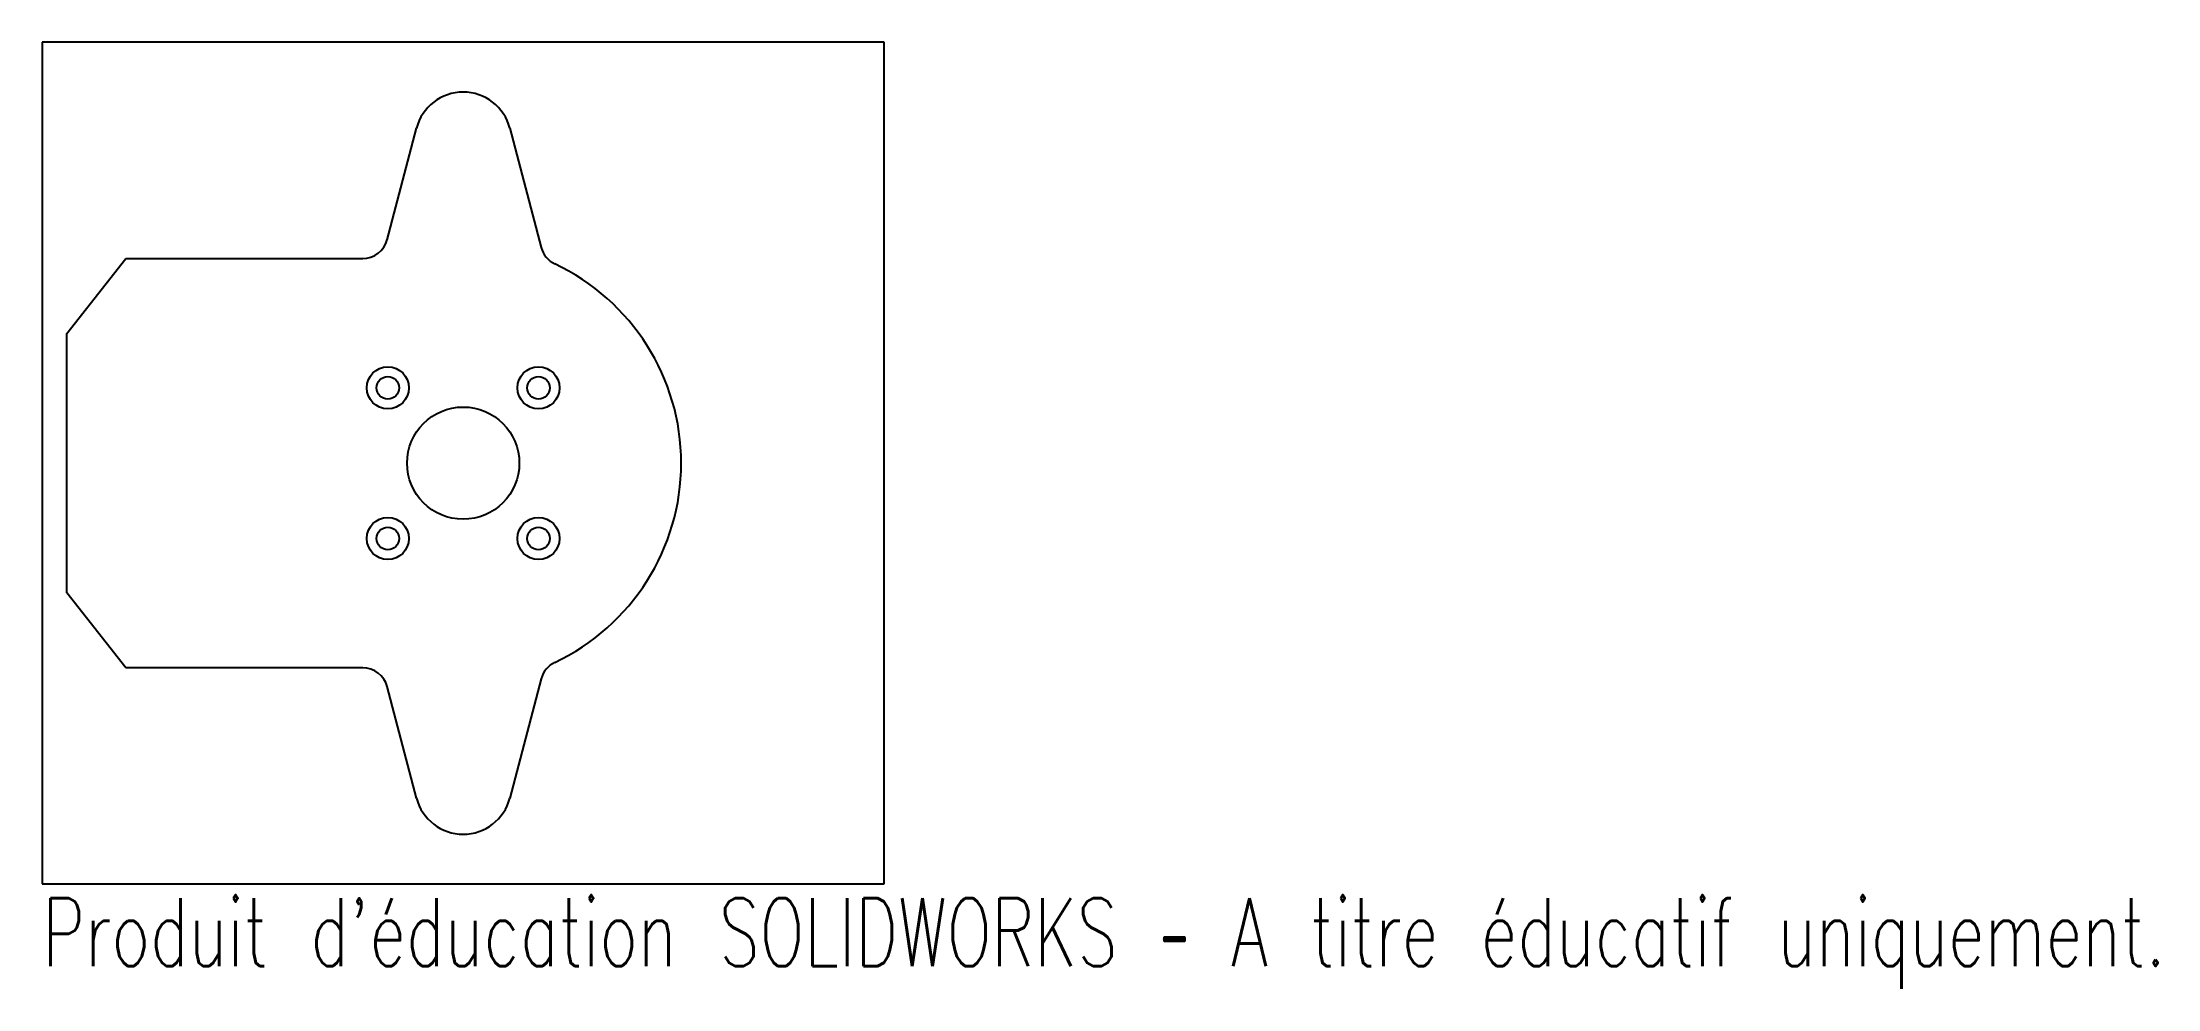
# Model space of a CAD drawing. Header units: millimetres. Extents: x -30 to 121, y -37 to 30.
import ezdxf

# ---------------------------------------------------------------- set-up
doc = ezdxf.new("R2010")
doc.units = ezdxf.units.MM
doc.styles.add('SLDTEXTSTYLE0', font='TXT', dxfattribs={"width": 0.7, "bigfont": 'bigfont'})

msp = doc.modelspace()

# ---------------------------------------------------------------- linework, layer by layer
at = {"color": 7, "linetype": 'Continuous', "lineweight": 25}
for p, q in [((-30, 30), (-30, -30)), ((30, 30), (-30, 30)), ((30, -30), (30, 30)), ((-5.41, 15.93), (-3.32, 23.89)), ((3.32, 23.89), (5.56, 15.37)), ((-28.24, 9.24), (-24.05, 14.59)), ((-24.05, 14.59), (-7.16, 14.59)), ((-28.24, -9.24), (-28.24, 9.24)), ((-24.05, -14.59), (-28.24, -9.24)), ((-7.16, -14.59), (-24.05, -14.59)), ((-3.32, -23.89), (-5.41, -15.93)), ((5.56, -15.37), (3.32, -23.89)), ((-30, -30), (30, -30))]:
    msp.add_line(p, q, dxfattribs=at)
for centre, radius in [((-5.37, 5.37), 1.5), ((-5.37, 5.37), 0.8), ((5.37, 5.37), 1.5), ((5.37, 5.37), 0.8), ((0, 0), 4), ((-5.37, -5.37), 1.5), ((5.37, -5.37), 1.5), ((-5.37, -5.37), 0.8), ((5.37, -5.37), 0.8)]:
    msp.add_circle(centre, radius, dxfattribs=at)
for centre, radius, start, end in [((0, 23.01), 3.44, 14.7117, 165.2883), ((-7.16, 16.39), 1.8, 270, 345.2883), ((7.3, 15.83), 1.8, 194.7117, 244.7646), ((-0.16, 0), 15.7, 295.2354, 64.7646), ((-7.16, -16.39), 1.8, 14.7117, 90), ((7.3, -15.83), 1.8, 115.2354, 165.2883), ((0, -23.01), 3.44, 194.7117, 345.2883)]:
    msp.add_arc(centre, radius, start, end, dxfattribs=at)

# ---------------------------------------------------------------- texts
at = {"color": 7, "linetype": 'Continuous', "insert": (-30, -31.02), "char_height": 4.8336, "attachment_point": 1, "style": 'SLDTEXTSTYLE0'}
msp.add_mtext("Produit d'éducation SOLIDWORKS – A titre éducatif uniquement.", dxfattribs=at)

doc.saveas('drawing.dxf')
